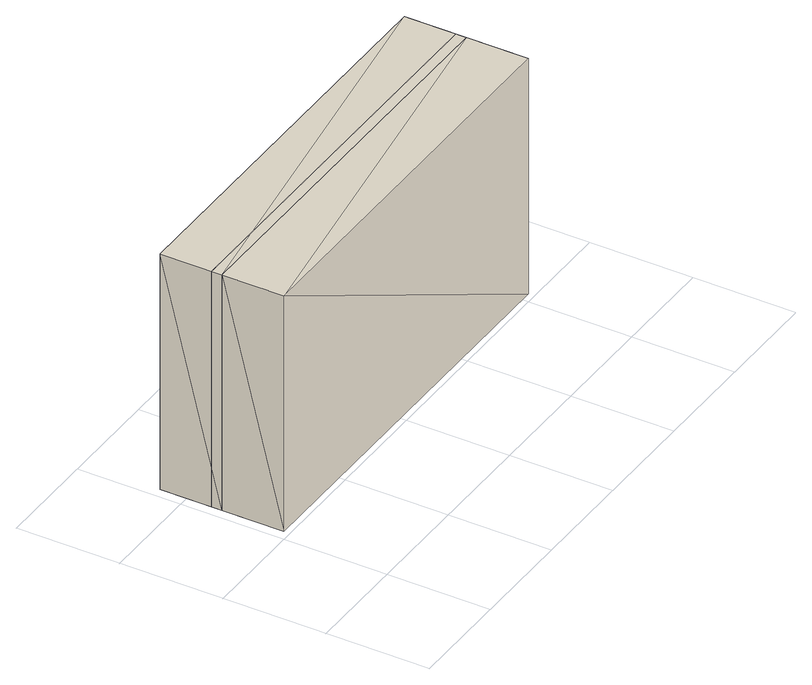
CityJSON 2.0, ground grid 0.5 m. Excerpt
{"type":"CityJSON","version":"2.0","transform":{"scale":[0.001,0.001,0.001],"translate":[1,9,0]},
"CityObjects":{
"building1":{"type":"Building","attributes":{"info":{"id":32483,"type":"IfcOpeningElement","GlobalId":"1edW1mWMGQA1AyF6LZE0rZ","OwnerHistory":"#12","Name":"EG-Fenster-1","ObjectPlacement":"#32438","Representation":"#32479"},"psets":{"BaseQuantities":{"Depth":{"id":32489,"class":"IfcQuantityLength","value":0.3},"Height":{"id":32490,"class":"IfcQuantityLength","value":1.2},"Width":{"id":32491,"class":"IfcQuantityLength","value":2},"Area":{"id":32492,"class":"IfcQuantityArea","value":2.4},"Volume":{"id":32493,"class":"IfcQuantityVolume","value":0.0397},"id":32494}}},"geometry":[{"type":"MultiSurface","lod":"2","boundaries":[[[0,1,2]],[[0,2,3]],[[4,0,3]],[[4,3,5]],[[6,4,5]],[[6,5,7]],[[1,6,7]],[[1,7,2]],[[4,1,0]],[[4,6,1]],[[3,2,5]],[[2,7,5]],[[4,6,8]],[[4,8,9]],[[0,4,9]],[[0,9,10]],[[1,0,10]],[[1,10,11]],[[6,1,11]],[[6,11,8]],[[0,6,4]],[[0,1,6]],[[9,8,10]],[[8,11,10]]]}]},
"building2":{"type":"Building","attributes":{"info":{"id":32829,"type":"IfcWindow","GlobalId":"1TAI4ouKX4Xx4lBDZIu5qM","OwnerHistory":"#12","Name":"EG-Fenster-1","ObjectPlacement":"#32811","Representation":"#32825","Tag":"EAC2BE5E-BCD2-474E-95-24-57C652F96BF7","OverallHeight":1.2,"OverallWidth":2},"psets":{"Fenster Linien-Sachmerkmale":{"LiningDepth":0.05,"LiningThickness":0.07,"MullionThickness":0.07,"FirstMullionOffset":0.5,"id":23270},"Fenster Flügel-Sachmerkmale - Panel1":{"OperationType":"SIDEHUNGRIGHTHAND","PanelPosition":"RIGHT","FrameDepth":0.05,"FrameThickness":0.05,"id":23273},"Fenster Flügel-Sachmerkmale - Panel2":{"OperationType":"SIDEHUNGLEFTHAND","PanelPosition":"LEFT","FrameDepth":0.05,"FrameThickness":0.05,"id":23275},"Pset_WindowCommon":{"ThermalTransmittance":{"id":32837,"class":"IfcPropertySingleValue","value":1.4,"value_type":"IfcThermalTransmittanceMeasure"},"id":32838},"AC_Pset_Name":{"Name":{"id":32845,"class":"IfcPropertySingleValue","value":"EG-Fenster-1","value_type":"IfcLabel"},"id":32846},"ArchiCADProperties":{"Komplette Element-ID":{"id":32852,"class":"IfcPropertySingleValue","value":"EG-Fenster-1","value_type":"IfcLabel"},"Kompakte Element-ID":{"id":32853,"class":"IfcPropertySingleValue","value":"EG-Fenster-1","value_type":"IfcLabel"},"Name des Sachmerkmal-Objekts":{"id":32854,"class":"IfcPropertySingleValue","value_type":"IfcLabel"},"Ursprungsgeschoss":{"id":32855,"class":"IfcPropertySingleValue","value":"Erdgeschoss","value_type":"IfcLabel"},"Raumname":{"id":32856,"class":"IfcPropertySingleValue","value":"Buero","value_type":"IfcLabel"},"Raumnummer":{"id":32857,"class":"IfcPropertySingleValue","value":"2","value_type":"IfcLabel"},"Ebene":{"id":32858,"class":"IfcPropertySingleValue","value":"Außenwände","value_type":"IfcLabel"},"Typ":{"id":32859,"class":"IfcPropertySingleValue","value":"Fenster","value_type":"IfcLabel"},"Geschützt":{"id":32860,"class":"IfcPropertySingleValue","value":false,"value_type":"IfcBoolean"},"Bibliothekselement-Name":{"id":32861,"class":"IfcPropertySingleValue","value":"IFC Fenster - zwei Panele - Vertikal","value_type":"IfcLabel"},"Baustoff / Mehrschichtiger Aufbau / Profil / Schraffur":{"id":32862,"class":"IfcPropertySingleValue","value":"Solid","value_type":"IfcLabel"},"Etikettentext":{"id":32863,"class":"IfcPropertySingleValue","value_type":"IfcLabel"},"Eindeutige ID":{"id":32864,"class":"IfcPropertySingleValue","value_type":"IfcLabel"},"Verknüpfte Änderungen":{"id":32865,"class":"IfcPropertySingleValue","value_type":"IfcLabel"},"Tragende Funktion":{"id":32866,"class":"IfcPropertySingleValue","value":"Nicht definiert","value_type":"IfcLabel"},"Lage":{"id":32867,"class":"IfcPropertySingleValue","value":"Nicht definiert","value_type":"IfcLabel"},"Element-Klassifizierung":{"id":32868,"class":"IfcPropertySingleValue","value":"Fenster","value_type":"IfcLabel"},"Umbau-Status":{"id":32869,"class":"IfcPropertySingleValue","value":"Bestand","value_type":"IfcLabel"},"Anzeigen auf Umbau-Filter":{"id":32870,"class":"IfcPropertySingleValue","value":"Alle relevanten Filter","value_type":"IfcLabel"},"ARCHICAD IFC ID":{"id":32871,"class":"IfcPropertySingleValue","value":"1TAI4ouKX4Xx4lBDZIu5qM","value_type":"IfcLabel"},"Externe IFC ID":{"id":32872,"class":"IfcPropertySingleValue","value_type":"IfcLabel"},"Marker-Text":{"id":32873,"class":"IfcPropertySingleValue","value":"1","value_type":"IfcLabel"},"Von Raum":{"id":32874,"class":"IfcPropertySingleValue","value":"Buero","value_type":"IfcLabel"},"zu Raum":{"id":32875,"class":"IfcPropertySingleValue","value_type":"IfcLabel"},"Ausrichtung":{"id":32876,"class":"IfcPropertySingleValue","value":"R","value_type":"IfcLabel"},"Von Raum-Nummer":{"id":32877,"class":"IfcPropertySingleValue","value":"2","value_type":"IfcLabel"},"Zu Raum-Nummer":{"id":32878,"class":"IfcPropertySingleValue","value_type":"IfcLabel"},"Anschlagsmaße":{"id":32879,"class":"IfcPropertySingleValue","value":"2,00x1,20","value_type":"IfcLabel"},"Größe Wandloch":{"id":32880,"class":"IfcPropertySingleValue","value":"2,00x1,20","value_type":"IfcLabel"},"Größe laut Eingabe":{"id":32881,"class":"IfcPropertySingleValue","value":"2,00x1,20","value_type":"IfcLabel"},"Wandstruktur":{"id":32882,"class":"IfcPropertySingleValue","value":"Leichtbeton 102890359","value_type":"IfcLabel"},"Nominale B x H":{"id":32883,"class":"IfcPropertySingleValue","value":"2,00x1,20","value_type":"IfcLabel"},"Nominale B x H x T":{"id":32884,"class":"IfcPropertySingleValue","value":"2,00x1,20x0,30","value_type":"IfcLabel"},"id":32885},"AC_Pset_IFC_Fenster_-_zwei_Panele_-_Vertikal":{"Wandkontur (0-Keine,1-Voll,2-Seite,3-Länge)":{"id":32923,"class":"IfcPropertySingleValue","value":1,"value_type":"IfcReal"},"Fixpunkte 0-Kein,1-2D,2-3D,3-Alle":{"id":32924,"class":"IfcPropertySingleValue","value":3,"value_type":"IfcReal"},"2D-Fixpunkte in 3D zeigen":{"id":32925,"class":"IfcPropertySingleValue","value":true,"value_type":"IfcBoolean"},"Loch übernimmt Oberflächenmaterial der Wandseite":{"id":32926,"class":"IfcPropertySingleValue","value":false,"value_type":"IfcBoolean"},"Öffnungsoberfläche ist gebogen in gebogenen Wänden":{"id":32927,"class":"IfcPropertySingleValue","value":false,"value_type":"IfcBoolean"},"Grundtyp":{"id":32928,"class":"IfcPropertySingleValue","value":"IfcWindow","value_type":"IfcLabel"},"Name":{"id":32929,"class":"IfcPropertySingleValue","value_type":"IfcLabel"},"Beschreibung":{"id":32930,"class":"IfcPropertySingleValue","value_type":"IfcLabel"},"Objektetikett":{"id":32931,"class":"IfcPropertySingleValue","value_type":"IfcLabel"},"Etikett":{"id":32932,"class":"IfcPropertySingleValue","value_type":"IfcLabel"},"Konstruktionsmaterial":{"id":32933,"class":"IfcPropertySingleValue","value":"Aluminium","value_type":"IfcLabel"}," Konstruktionsmaterial ID":{"id":32934,"class":"IfcPropertySingleValue","value":1,"value_type":"IfcReal"},"Fensterrahmen ( Strich )":{"id":32935,"class":"IfcPropertySingleValue","value":true,"value_type":"IfcBoolean"},"Breite Feld 1":{"id":32936,"class":"IfcPropertySingleValue","value":0.5,"value_type":"IfcReal"},"Rahmendicke = Wanddicke":{"id":32937,"class":"IfcPropertySingleValue","value":false,"value_type":"IfcBoolean"},"Öffnungstyp Rahmen 1 (gs_Lsash_openum)":{"id":32938,"class":"IfcPropertySingleValue","value":"Drehflügel Rechts","value_type":"IfcLabel"},"Öffnungstyp Rahmen 1 (i_Lsash_openum)":{"id":32939,"class":"IfcPropertySingleValue","value":1,"value_type":"IfcReal"},"Öffnungstyp Rahmen 2 (gs_Rsash_openum)":{"id":32940,"class":"IfcPropertySingleValue","value":"Drehflügel Links","value_type":"IfcLabel"},"Öffnungstyp Rahmen 2 (i_Rsash_openum)":{"id":32941,"class":"IfcPropertySingleValue","value":2,"value_type":"IfcReal"},"Symbol-Stift":{"id":32942,"class":"IfcPropertySingleValue","value_type":"IfcLabel"},"Rahmen-Schraffur-Typ":{"id":32943,"class":"IfcPropertySingleValue","value":"Holz","value_type":"IfcLabel"},"Rahmen-Schraffur-Stift":{"id":32944,"class":"IfcPropertySingleValue","value_type":"IfcLabel"},"Rahmen-Schraffurhintergrund-Stift":{"id":32945,"class":"IfcPropertySingleValue","value_type":"IfcLabel"},"Flügel Schraffur-Typ":{"id":32946,"class":"IfcPropertySingleValue","value":"0","value_type":"IfcLabel"},"Flügel Schraffur-Stift":{"id":32947,"class":"IfcPropertySingleValue","value_type":"IfcLabel"},"Flügel Schraffurhintergrund-Stift":{"id":32948,"class":"IfcPropertySingleValue","value_type":"IfcLabel"},"Rahmen-Stift":{"id":32949,"class":"IfcPropertySingleValue","value_type":"IfcLabel"},"Stift Flügel":{"id":32950,"class":"IfcPropertySingleValue","value_type":"IfcLabel"},"Glas-Stift":{"id":32951,"class":"IfcPropertySingleValue","value_type":"IfcLabel"},"Rahmen Oberflächenmaterial":{"id":32952,"class":"IfcPropertySingleValue","value":"Kiefer","value_type":"IfcLabel"},"Flügel Oberflächenmaterial":{"id":32953,"class":"IfcPropertySingleValue","value":"Kiefer, glänzend","value_type":"IfcLabel"},"Glas Oberflächenmaterial":{"id":32954,"class":"IfcPropertySingleValue","value":"Glas","value_type":"IfcLabel"},"IFC Betrieb (ifc_optypestr)":{"id":32955,"class":"IfcPropertySingleValue","value":"Zweiflügelfenster - vertikal","value_type":"IfcLabel"},"IFC Betrieb (ifc_optype)":{"id":32956,"class":"IfcPropertySingleValue","value":2,"value_type":"IfcReal"},"id":32957},"BaseQuantities":{"GrossArea":{"id":32996,"class":"IfcQuantityArea","value":2.4},"Height":{"id":32997,"class":"IfcQuantityLength","value":1.2},"Width":{"id":32998,"class":"IfcQuantityLength","value":2},"Perimeter":{"id":32999,"class":"IfcQuantityLength","value":6.4},"Area":{"id":33000,"class":"IfcQuantityArea","value":2.4},"Volume":{"id":33001,"class":"IfcQuantityVolume","value":0.0397},"Depth":{"id":33002,"class":"IfcQuantityLength","value":0.3},"id":33003},"ArchiCADQuantities":{"Höhenangabe zum Projekt-Nullpunkt":{"id":33008,"class":"IfcQuantityLength","value":0.8},"Höhe zu Geschoss":{"id":33009,"class":"IfcQuantityLength","value":0.8},"Höhe":{"id":33010,"class":"IfcQuantityLength","value":1.2},"Oberflächenbereich":{"id":33011,"class":"IfcQuantityArea","value":7.21},"Netto-Volumen":{"id":33012,"class":"IfcQuantityVolume","value":0.0397},"Breite":{"id":33013,"class":"IfcQuantityLength","value":2},"Dicke":{"id":33014,"class":"IfcQuantityLength","value":0.05},"F/T nominale Brüstungs-/Schwellenhöhe":{"id":33015,"class":"IfcQuantityLength","value":0.8},"F/T Brüstungs-/Schwellenhöhe auf der Anschlagseite":{"id":33016,"class":"IfcQuantityLength","value":0.8},"F/T Brüstungs-/Schwellenhöhe gegenüber der Anschlagseite":{"id":33017,"class":"IfcQuantityLength","value":0.8},"F/T nominale Sturzhöhe":{"id":33018,"class":"IfcQuantityLength","value":2},"F/T Sturzhöhe auf der Anschlagseite":{"id":33019,"class":"IfcQuantityLength","value":2},"F/T Sturzhöhe gegenüber der Anschlagseite":{"id":33020,"class":"IfcQuantityLength","value":2},"F/T Öffnungsbreite auf der Anschlagseite":{"id":33021,"class":"IfcQuantityLength","value":2},"F/T Öffnungsbreite gegenüber der Anschlagseite":{"id":33022,"class":"IfcQuantityLength","value":2},"F/T Höhe der Öffnung auf der Anschlagseite":{"id":33023,"class":"IfcQuantityLength","value":1.2},"F/T Höhe der Öffnung gegenüber der Anschlagseite":{"id":33024,"class":"IfcQuantityLength","value":1.2},"F/T Oberfläche der Öffnung auf der Anschlagseite":{"id":33025,"class":"IfcQuantityArea","value":2.4},"F/T Oberfläche der Öffnung gegenüber der Anschlagseite":{"id":33026,"class":"IfcQuantityArea","value":2.4},"Nominale F/T Öffnungsbreite auf der Anschlagseite":{"id":33027,"class":"IfcQuantityLength","value":2},"Nominale F/T Öffnungsbreite gegenüber der Anschlagseite":{"id":33028,"class":"IfcQuantityLength","value":2},"Nominale F/T Höhe der Öffnung auf der Anschlagseite":{"id":33029,"class":"IfcQuantityLength","value":1.2},"Nominale F/T Höhe der Öffnung gegenüber der Anschlagseite":{"id":33030,"class":"IfcQuantityLength","value":1.2},"Nominale T/F Öffnungsoberfläche auf der Anschlagsseite":{"id":33031,"class":"IfcQuantityArea","value":2.4},"Nominale T/F Öffnungsoberfläche auf der Seite gegenüber der Anschlagsseite":{"id":33032,"class":"IfcQuantityArea","value":2.4},"F/T Volumen der Öffnung":{"id":33033,"class":"IfcQuantityVolume","value":0.0397},"T/F Öffnung Nominaler Oberflächenbereich":{"id":33034,"class":"IfcQuantityArea","value":2.4},"F/T nominales Volumen der Öffnung":{"id":33035,"class":"IfcQuantityVolume","value":0.72},"Brüstungshöhe":{"id":33036,"class":"IfcQuantityLength","value":0.8},"Wanddicke":{"id":33037,"class":"IfcQuantityLength","value":0.3},"id":33038},"AC_Equantity_IFC_Fenster_-_zwei_Panele_-_Vertikal":{"Maß 1":{"id":33043,"class":"IfcQuantityLength","value":2},"Maß 2":{"id":33044,"class":"IfcQuantityLength","value":1.2},"Höhe":{"id":33045,"class":"IfcQuantityLength","value":1},"Brüstungshöhe zum aktuellen Geschoss":{"id":33046,"class":"IfcQuantityLength","value":0.8},"Untere Ebene":{"id":33047,"class":"IfcQuantityLength","value":1},"Obere Ebene":{"id":33048,"class":"IfcQuantityLength","value":0},"Rohbauöffnung Breite":{"id":33049,"class":"IfcQuantityLength","value":2},"Rohbauöffnung Höhe":{"id":33050,"class":"IfcQuantityLength","value":1.2},"Architekturlichte Breite":{"id":33051,"class":"IfcQuantityLength","value":2},"Anschlag Höhe":{"id":33052,"class":"IfcQuantityLength","value":1.2},"Rahmen Breite":{"id":33053,"class":"IfcQuantityLength","value":2},"Rahmen Höhe":{"id":33054,"class":"IfcQuantityLength","value":1.2},"Breite Mittelrahmen":{"id":33055,"class":"IfcQuantityLength","value":0.07},"Rahmen-Dicke":{"id":33056,"class":"IfcQuantityLength","value":0.05},"Rahmen-Breite":{"id":33057,"class":"IfcQuantityLength","value":0.07},"Flügelrahmen-Dicke":{"id":33058,"class":"IfcQuantityLength","value":0.05},"Flügelrahmen-Breite":{"id":33059,"class":"IfcQuantityLength","value":0.05},"Rahmendicke Rahmen 1":{"id":33060,"class":"IfcQuantityLength","value":0.05},"Rahmenbreite Rahmen 1":{"id":33061,"class":"IfcQuantityLength","value":0.05},"Rahmendicke Rahmen 2":{"id":33062,"class":"IfcQuantityLength","value":0.05},"Rahmenbreite Rahmen 2":{"id":33063,"class":"IfcQuantityLength","value":0.05},"Glas-Dicke":{"id":33064,"class":"IfcQuantityLength","value":0.02},"AC Linkes Öffnungsübermaß":{"id":33065,"class":"IfcQuantityLength","value":0},"AC Rechtes Öffnungsübermaß":{"id":33066,"class":"IfcQuantityLength","value":0},"AC Oberes Öffnungsübermaß":{"id":33067,"class":"IfcQuantityLength","value":0},"AC Unteres Öffnungsübermaß":{"id":33068,"class":"IfcQuantityLength","value":0},"id":33069}}},"geometry":[{"type":"MultiSurface","lod":"2","boundaries":[[[12,13,4]],[[12,4,6]],[[0,13,14]],[[0,4,13]],[[15,1,16]],[[6,17,16]],[[6,16,1]],[[18,0,19]],[[20,17,6]],[[21,15,20]],[[21,19,15]],[[4,18,22]],[[4,22,21]],[[4,0,18]],[[6,4,21]],[[6,21,20]],[[0,1,15]],[[0,15,19]],[[6,23,12]],[[6,1,23]],[[24,12,25]],[[23,26,25]],[[23,25,12]],[[27,13,28]],[[29,26,23]],[[30,24,29]],[[30,28,24]],[[14,27,31]],[[14,31,30]],[[14,13,27]],[[13,12,28]],[[28,12,24]],[[23,14,30]],[[23,30,29]],[[14,23,1]],[[14,1,0]],[[27,28,21]],[[27,21,22]],[[19,28,30]],[[19,21,28]],[[30,31,18]],[[30,18,19]],[[22,31,27]],[[22,18,31]],[[24,25,17]],[[24,17,20]],[[16,25,26]],[[16,17,25]],[[26,29,15]],[[26,15,16]],[[20,29,24]],[[20,15,29]],[[32,33,22]],[[32,22,21]],[[18,33,34]],[[18,22,33]],[[18,35,36]],[[18,19,35]],[[37,19,21]],[[37,35,19]],[[22,38,37]],[[22,37,21]],[[22,18,36]],[[22,36,38]],[[21,39,32]],[[21,19,39]],[[40,33,32]],[[40,32,41]],[[42,32,39]],[[42,41,32]],[[34,43,42]],[[34,42,39]],[[34,33,40]],[[34,40,43]],[[34,39,19]],[[34,19,18]],[[40,41,37]],[[40,37,38]],[[35,41,42]],[[35,37,41]],[[42,43,36]],[[42,36,35]],[[38,43,40]],[[38,36,43]],[[44,45,46]],[[44,46,47]],[[48,45,49]],[[48,46,45]],[[50,48,51]],[[50,51,52]],[[53,51,47]],[[53,52,51]],[[46,54,53]],[[46,53,47]],[[46,48,50]],[[46,50,54]],[[47,55,44]],[[47,51,55]],[[38,45,44]],[[38,44,37]],[[35,44,55]],[[35,37,44]],[[49,36,35]],[[49,35,55]],[[49,45,38]],[[49,38,36]],[[49,55,51]],[[49,51,48]],[[38,37,53]],[[38,53,54]],[[52,37,35]],[[52,53,37]],[[35,36,50]],[[35,50,52]],[[54,36,38]],[[54,50,36]],[[56,57,58]],[[56,58,59]],[[60,57,61]],[[60,58,57]],[[58,60,62]],[[58,62,59]],[[59,63,56]],[[59,62,63]],[[61,57,56]],[[61,56,63]],[[61,63,62]],[[61,62,60]],[[64,65,20]],[[64,20,17]],[[15,65,66]],[[15,20,65]],[[15,67,68]],[[15,16,67]],[[69,16,17]],[[69,67,16]],[[20,70,69]],[[20,69,17]],[[20,15,68]],[[20,68,70]],[[17,71,64]],[[17,16,71]],[[72,65,64]],[[72,64,73]],[[74,64,71]],[[74,73,64]],[[66,75,74]],[[66,74,71]],[[66,65,72]],[[66,72,75]],[[66,71,16]],[[66,16,15]],[[72,73,69]],[[72,69,70]],[[67,73,74]],[[67,69,73]],[[74,75,68]],[[74,68,67]],[[70,75,72]],[[70,68,75]],[[76,77,78]],[[76,78,79]],[[80,77,81]],[[80,78,77]],[[82,80,83]],[[82,83,84]],[[85,83,79]],[[85,84,83]],[[78,86,85]],[[78,85,79]],[[78,80,82]],[[78,82,86]],[[79,87,76]],[[79,83,87]],[[70,77,76]],[[70,76,69]],[[67,76,87]],[[67,69,76]],[[81,68,67]],[[81,67,87]],[[81,77,70]],[[81,70,68]],[[81,87,83]],[[81,83,80]],[[70,69,85]],[[70,85,86]],[[84,69,67]],[[84,85,69]],[[67,68,82]],[[67,82,84]],[[86,68,70]],[[86,82,68]],[[88,89,90]],[[88,90,91]],[[92,89,93]],[[92,90,89]],[[90,92,94]],[[90,94,91]],[[91,95,88]],[[91,94,95]],[[93,89,88]],[[93,88,95]],[[93,95,94]],[[93,94,92]]]}]}
},
"vertices":[
[2050,830,2000],[50,830,2000],[50,530,2000],[2050,530,2000],[2050,830,800],[2050,530,800],[50,830,800],[50,530,800],[50,1130,800],[2050,1130,800],[2050,1130,2000],[50,1130,2000],
[50,880,800],[2050,880,800],[2050,880,2000],[1015,830,1930],[120,830,1930],[120,830,870],[1980,830,1930],[1085,830,1930],[1015,830,870],[1085,830,870],[1980,830,870],[50,880,2000],[1015,880,870],[120,880,870],[120,880,1930],[1980,880,870],[1085,880,870],[1015,880,1930],[1085,880,1930],[1980,880,1930],[1085,855,870],[1980,855,870],[1980,855,1930],[1110,830,1905],[1955,830,1905],[1110,830,895],[1955,830,895],[1085,855,1930],[1955,855,895],[1110,855,895],[1110,855,1905],[1955,855,1905],[1060,830,845],[2005,830,845],[2005,805,845],[1060,805,845],[2005,805,1955],[2005,830,1955],[1955,805,1905],[1060,805,1955],[1110,805,1905],[1110,805,895],[1955,805,895],[1060,830,1955],[1110,840,895],[1955,840,895],[1955,820,895],[1110,820,895],[1955,820,1905],[1955,840,1905],[1110,820,1905],[1110,840,1905],[120,855,870],[1015,855,870],[1015,855,1930],[145,830,1905],[990,830,1905],[145,830,895],[990,830,895],[120,855,1930],[990,855,895],[145,855,895],[145,855,1905],[990,855,1905],[95,830,845],[1040,830,845],[1040,805,845],[95,805,845],[1040,805,1955],[1040,830,1955],[990,805,1905],[95,805,1955],[145,805,1905],[145,805,895],[990,805,895],[95,830,1955],[145,840,895],[990,840,895],[990,820,895],[145,820,895],[990,820,1905],[990,840,1905],[145,820,1905],[145,840,1905]
]}
